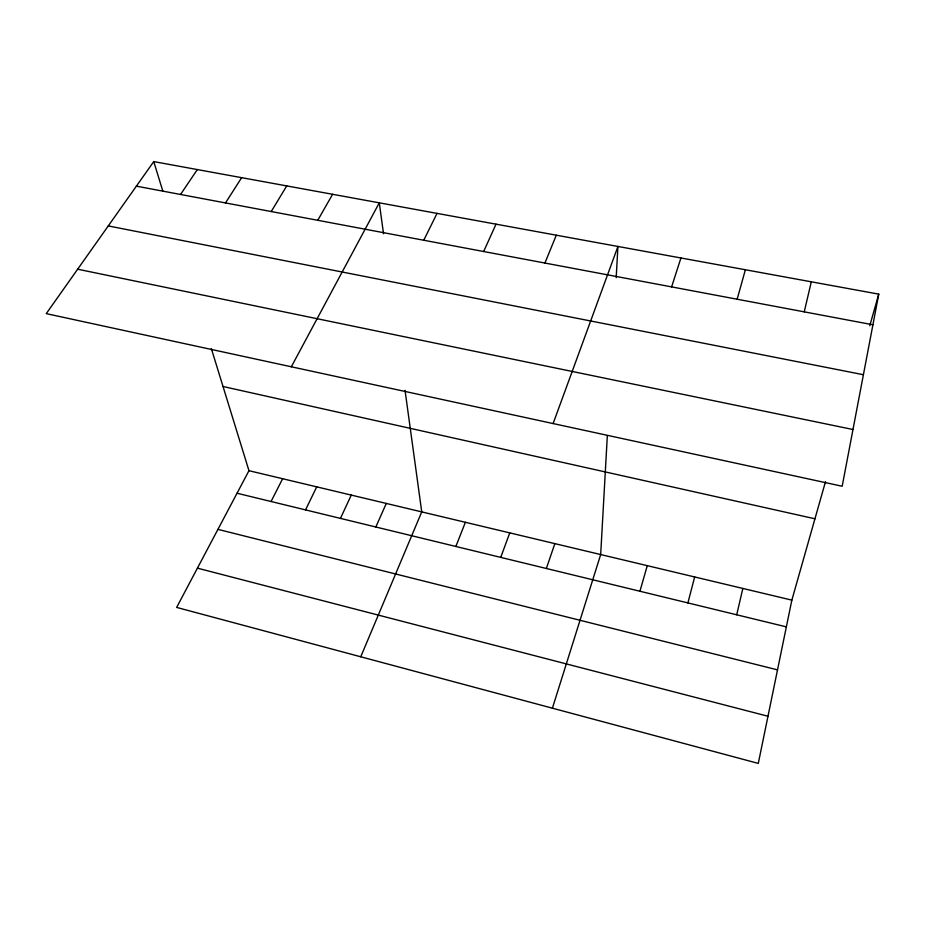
<?xml version="1.0" encoding="UTF-8"?>
<svg xmlns="http://www.w3.org/2000/svg" width="925" height="925" viewBox="0 0 925 925"><rect width="100%" height="100%" fill="white"/><g stroke="black" fill="none" stroke-linecap="round" stroke-linejoin="round"><path stroke-width="1.39" d="M607.332 435.652L600.683 554.549L552.41 708.18M616.189 277.604L617.935 246.455L553.115 423.558M878.75 294.138L842.178 486.249L46.25 313.633L153.747 161.597L878.75 294.138L869.766 325.785M825.482 481.717L791.846 600.128L758.292 763.403L176.652 607.413L248.964 470.698L211.363 348.644M736.705 614.801L742.844 588.45M804.241 311.852L811.294 281.813M687.899 602.927L694.652 576.957M737.156 299.226L745.377 269.753M639.927 591.248L647.28 565.661M671.608 286.889L680.939 257.971M546.363 568.493L554.85 543.623M500.737 557.393L509.756 532.869M455.852 546.467L465.391 522.301M544.906 263.047L556.307 235.193M360.75 656.785L421.742 511.883L405.046 390.385M375.839 527.007L386.28 503.431M483.659 251.519L496.02 224.174M340.458 518.393L351.28 495.083M305.528 509.906L316.732 486.851M423.754 240.246L437.028 213.386M271.06 501.512L282.634 478.722M291.329 366.786L379.285 202.829L383.54 233.782M317.761 220.289L332.607 194.296M271.233 211.536L286.738 185.913M225.503 202.922L241.645 177.669M180.56 194.47L197.326 169.564M136.38 186.156L872.923 324.779M108.26 225.92L863.407 374.717M77.665 269.198L852.977 429.512M223.029 386.5L814.948 518.786M248.964 470.698L791.846 600.128M237.043 493.233L786.354 626.872M217.93 529.366L777.509 669.873M197.418 568.147L767.981 716.251M153.747 161.597L162.904 191.325"/></g></svg>
